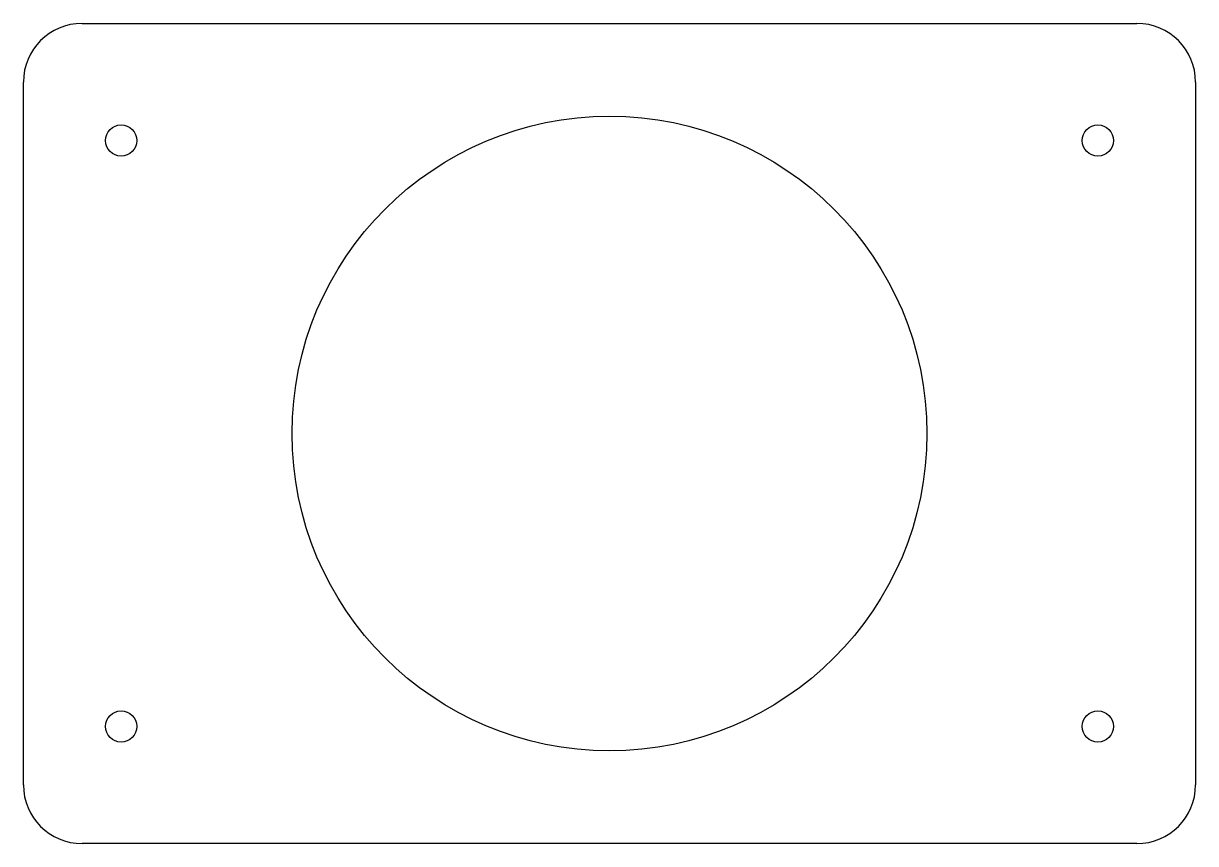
# Model space of a CAD drawing. Header units: millimetres. Extents: x -60 to 60, y -42 to 42.
import ezdxf

# ---------------------------------------------------------------- set-up
doc = ezdxf.new("R2010")
doc.units = ezdxf.units.MM

msp = doc.modelspace()

# ---------------------------------------------------------------- linework, layer by layer
for p, q in [((-54, 42), (54, 42)), ((-60, -36), (-60, 36)), ((60, 36), (60, -36)), ((54, -42), (-54, -42))]:
    msp.add_line(p, q)
for centre, radius in [((0, 0), 32.5), ((-50, 30), 1.6), ((50, 30), 1.6), ((-50, -30), 1.6), ((50, -30), 1.6)]:
    msp.add_circle(centre, radius)
for centre, start, end in [((-54, 36), 90, 180), ((54, 36), 360, 450), ((-54, -36), -180, -90), ((54, -36), 270, 360)]:
    msp.add_arc(centre, 6, start, end)

doc.saveas('drawing.dxf')
